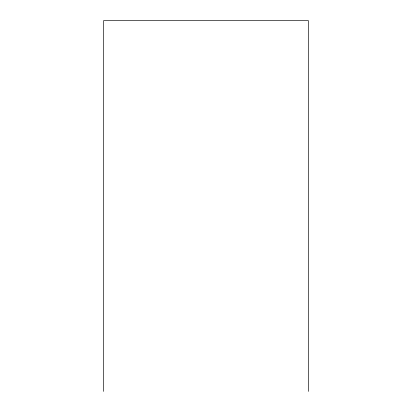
<?xml version="1.0" encoding="UTF-8"?>
<svg xmlns="http://www.w3.org/2000/svg" width="412" height="412" viewBox="0 0 412 412"><rect width="100%" height="100%" fill="white"/><g stroke="black" fill="none" stroke-linecap="round" stroke-linejoin="round"><path stroke-width="0.62" d="M308.382 391.4L308.382 20.6L103.618 20.6L103.618 391.4"/></g></svg>
